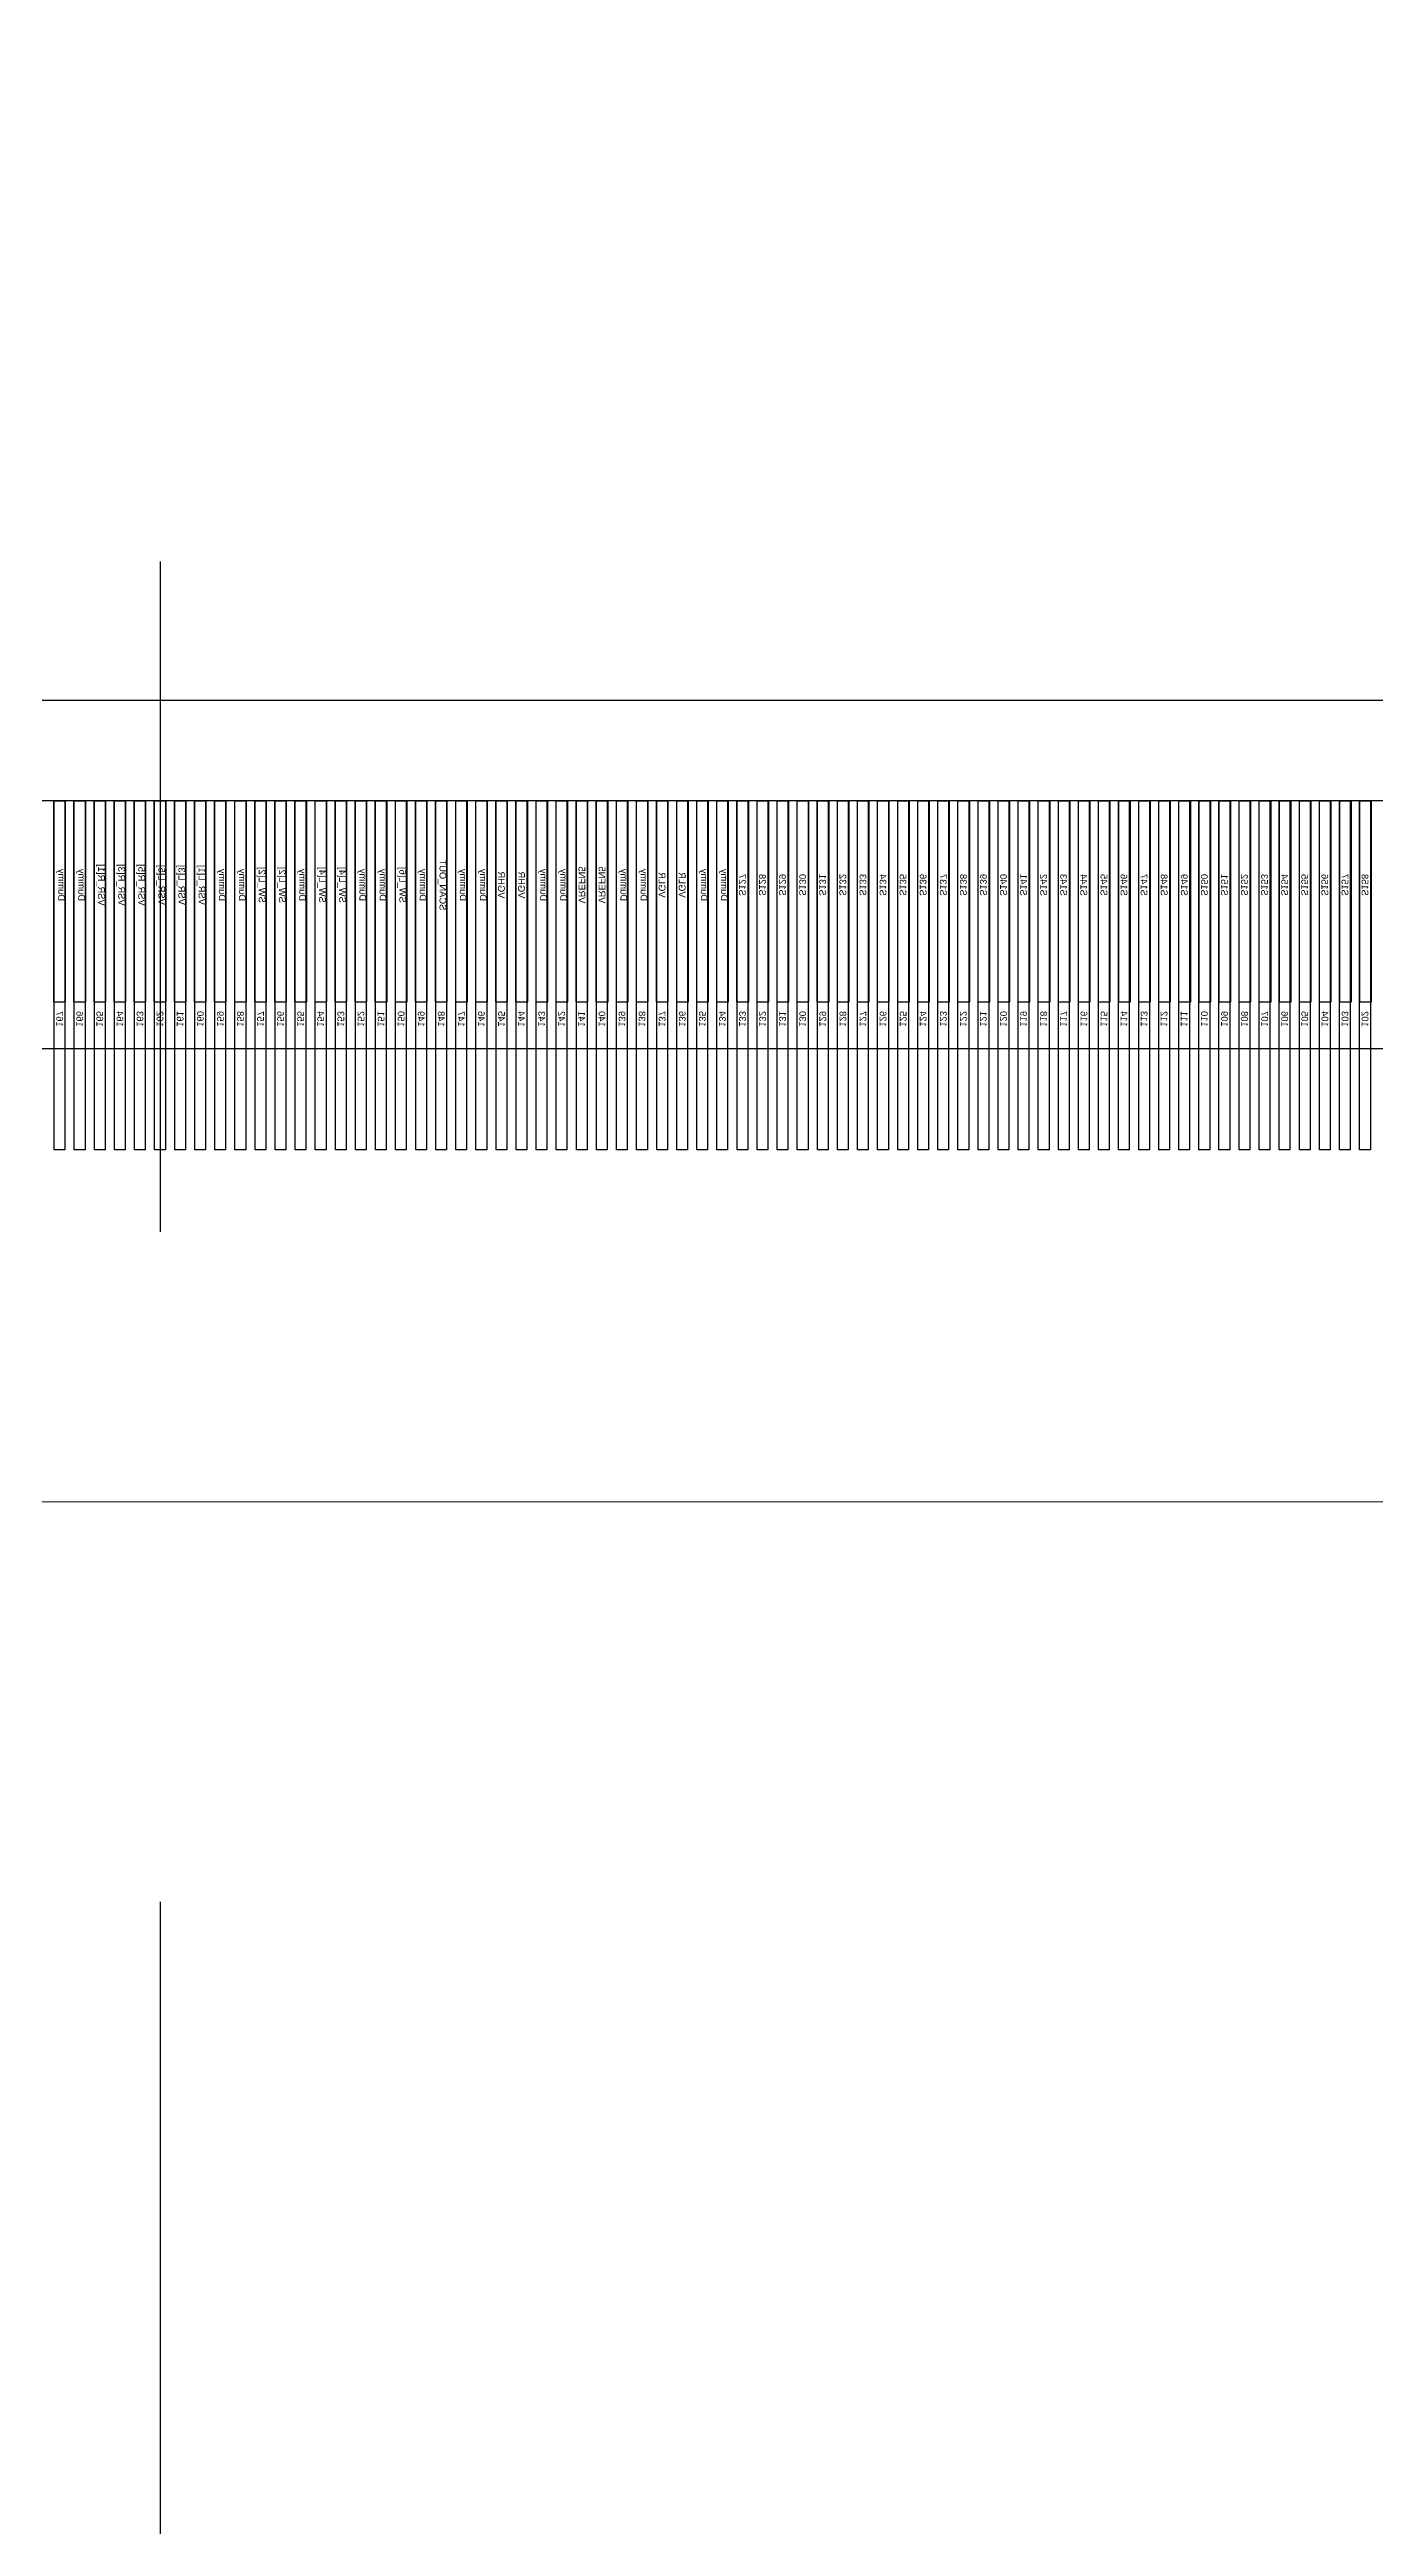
# Model space of a CAD drawing. Header units: inches. Extents: x 1765 to 5217, y -1519 to 441.
# Drawn here: x 4809.801 to 4811.781, y -1300.364 to -1296.668 of the extents above; entities that cross this region are included whole.
import ezdxf
from ezdxf.enums import TextEntityAlignment as Align

# ---------------------------------------------------------------- set-up
doc = ezdxf.new("R2010")
doc.units = ezdxf.units.IN
doc.header["$MEASUREMENT"] = 0
doc.linetypes.add('ACISOTGB', pattern=[9, 4, -1, 1, -1, 1, -1])
doc.layers.add('DIM', color=3, linetype='Continuous', lineweight=15)
doc.layers.add('LENS', color=6, linetype='Continuous')
doc.styles.add('MBC_Arial_Font', font='arial.ttf', dxfattribs={"width": 0.8})

# ---------------------------------------------------------------- blocks, each defined once
blk = doc.blocks.new('FSDDDDD')
at = {"layer": 'LENS', "color": 5, "lineweight": 0}
blk.add_lwpolyline([(3465.1852, -1743.3038, -0.414214), (3453.6852, -1754.8038), (3438.5952, -1754.8038, -0.414214), (3427.0952, -1743.3038), (3427.0952, -1720.7938, -0.414214), (3438.5952, -1709.2938), (3453.6852, -1709.2938, -0.414214), (3465.1852, -1720.7938)], format="xyb", close=True, dxfattribs=at)

msp = doc.modelspace()

# ---------------------------------------------------------------- hatches: boundary and pattern name
at = {"layer": 'DIM'}
h = msp.add_hatch(dxfattribs=at)
h.set_pattern_fill('HONEY', color=256, style=0)
h.set_pattern_definition([(0, (6913.9786, -2365.6452), (4.7625, 2.74963), [3.175, -6.35]), (120, (6913.9786, -2365.6452), (-4.7624994, 2.749631), [3.175, -6.35]), (60, (6913.9786, -2365.6452), (6e-07, 5.499261), [-6.35, 3.175])])
edge = h.paths.add_edge_path()
edge.add_line((4827.36, -1263.4445), (4827.36, -1289.1595))
edge.add_arc((4818.36, -1289.1595), 9, -90, 0, ccw=False)
edge.add_line((4818.36, -1298.1595), (4801.573, -1298.1595))
edge.add_arc((4801.573, -1289.1595), 9, 180, 270, ccw=False)
edge.add_line((4792.573, -1289.1595), (4792.573, -1263.4445))
edge.add_arc((4800.993, -1263.4445), 8.42, 90, 180, ccw=False)
edge.add_line((4800.993, -1255.0245), (4818.94, -1255.0245))
edge.add_arc((4818.94, -1263.4445), 8.42, 0, 90, ccw=False)

# ---------------------------------------------------------------- linework, layer by layer
at = {"color": 1, "linetype": 'ACISOTGB'}
msp.add_line((4809.9665, -1247.4324), (4809.9665, -1306.7349), dxfattribs=at)
msp.add_line((4809.9665, -1247.4324), (4809.9665, -1306.7349), dxfattribs=at)
msp.add_line((4821.3749, -1297.6395), (4798.5581, -1297.6395))
msp.add_line((4821.3749, -1297.6395), (4798.5581, -1297.6395))
msp.add_lwpolyline([(4827.36, -1263.4445), (4827.36, -1289.1595, -0.414214), (4818.36, -1298.1595), (4801.573, -1298.1595, -0.414214), (4792.573, -1289.1595), (4792.573, -1263.4445, -0.414214), (4800.993, -1255.0245), (4818.94, -1255.0245, -0.414214)], format="xyb", close=True)
msp.add_lwpolyline([(4827.36, -1263.4445), (4827.36, -1289.1595, -0.414214), (4818.36, -1298.1595), (4801.573, -1298.1595, -0.414214), (4792.573, -1289.1595), (4792.573, -1263.4445, -0.414214), (4800.993, -1255.0245), (4818.94, -1255.0245, -0.414214)], format="xyb", close=True)
msp.add_lwpolyline([(4802.9215, -1307.8669), (4817.0115, -1307.8669, 0.414214), (4817.2115, -1307.6669), (4817.2115, -1305.5729, 0.263643), (4817.1143, -1305.4013), (4815.7223, -1304.5675, -0.263643), (4815.5765, -1304.3102), (4815.5765, -1300.9028, 0.315299), (4815.3791, -1300.6209), (4814.966, -1300.4706, -0.315299), (4814.7686, -1300.1887), (4814.7686, -1298.7592, -0.254671), (4814.9059, -1298.5072), (4815.214, -1298.3083, 0.254671), (4815.3055, -1298.1403), (4815.3055, -1297.9895, 0.414214), (4815.1055, -1297.7895), (4804.8275, -1297.7895, 0.414214)], format="xyb")
at = {"color": 2}
for points in [[(4809.8255, -1297.7895), (4809.8075, -1297.7895), (4809.8075, -1298.0895), (4809.8255, -1298.0895)], [(4809.8255, -1297.7895), (4809.8075, -1297.7895), (4809.8075, -1298.0895), (4809.8255, -1298.0895)], [(4809.8555, -1297.7895), (4809.8375, -1297.7895), (4809.8375, -1298.0895), (4809.8555, -1298.0895)], [(4809.8555, -1297.7895), (4809.8375, -1297.7895), (4809.8375, -1298.0895), (4809.8555, -1298.0895)], [(4809.8855, -1297.7895), (4809.8675, -1297.7895), (4809.8675, -1298.0895), (4809.8855, -1298.0895)], [(4809.8855, -1297.7895), (4809.8675, -1297.7895), (4809.8675, -1298.0895), (4809.8855, -1298.0895)], [(4809.9155, -1297.7895), (4809.8975, -1297.7895), (4809.8975, -1298.0895), (4809.9155, -1298.0895)], [(4809.9155, -1297.7895), (4809.8975, -1297.7895), (4809.8975, -1298.0895), (4809.9155, -1298.0895)], [(4809.9455, -1297.7895), (4809.9275, -1297.7895), (4809.9275, -1298.0895), (4809.9455, -1298.0895)], [(4809.9455, -1297.7895), (4809.9275, -1297.7895), (4809.9275, -1298.0895), (4809.9455, -1298.0895)], [(4809.9755, -1297.7895), (4809.9575, -1297.7895), (4809.9575, -1298.0895), (4809.9755, -1298.0895)], [(4809.9755, -1297.7895), (4809.9575, -1297.7895), (4809.9575, -1298.0895), (4809.9755, -1298.0895)], [(4810.0055, -1297.7895), (4809.9875, -1297.7895), (4809.9875, -1298.0895), (4810.0055, -1298.0895)], [(4810.0055, -1297.7895), (4809.9875, -1297.7895), (4809.9875, -1298.0895), (4810.0055, -1298.0895)], [(4810.0355, -1297.7895), (4810.0175, -1297.7895), (4810.0175, -1298.0895), (4810.0355, -1298.0895)], [(4810.0355, -1297.7895), (4810.0175, -1297.7895), (4810.0175, -1298.0895), (4810.0355, -1298.0895)], [(4810.0655, -1297.7895), (4810.0475, -1297.7895), (4810.0475, -1298.0895), (4810.0655, -1298.0895)], [(4810.0655, -1297.7895), (4810.0475, -1297.7895), (4810.0475, -1298.0895), (4810.0655, -1298.0895)], [(4810.0955, -1297.7895), (4810.0775, -1297.7895), (4810.0775, -1298.0895), (4810.0955, -1298.0895)], [(4810.0955, -1297.7895), (4810.0775, -1297.7895), (4810.0775, -1298.0895), (4810.0955, -1298.0895)], [(4810.1255, -1297.7895), (4810.1075, -1297.7895), (4810.1075, -1298.0895), (4810.1255, -1298.0895)], [(4810.1255, -1297.7895), (4810.1075, -1297.7895), (4810.1075, -1298.0895), (4810.1255, -1298.0895)], [(4810.1555, -1297.7895), (4810.1375, -1297.7895), (4810.1375, -1298.0895), (4810.1555, -1298.0895)], [(4810.1555, -1297.7895), (4810.1375, -1297.7895), (4810.1375, -1298.0895), (4810.1555, -1298.0895)], [(4810.1855, -1297.7895), (4810.1675, -1297.7895), (4810.1675, -1298.0895), (4810.1855, -1298.0895)], [(4810.1855, -1297.7895), (4810.1675, -1297.7895), (4810.1675, -1298.0895), (4810.1855, -1298.0895)], [(4810.2155, -1297.7895), (4810.1975, -1297.7895), (4810.1975, -1298.0895), (4810.2155, -1298.0895)], [(4810.2155, -1297.7895), (4810.1975, -1297.7895), (4810.1975, -1298.0895), (4810.2155, -1298.0895)], [(4810.2455, -1297.7895), (4810.2275, -1297.7895), (4810.2275, -1298.0895), (4810.2455, -1298.0895)], [(4810.2455, -1297.7895), (4810.2275, -1297.7895), (4810.2275, -1298.0895), (4810.2455, -1298.0895)], [(4810.2755, -1297.7895), (4810.2575, -1297.7895), (4810.2575, -1298.0895), (4810.2755, -1298.0895)], [(4810.2755, -1297.7895), (4810.2575, -1297.7895), (4810.2575, -1298.0895), (4810.2755, -1298.0895)], [(4810.3055, -1297.7895), (4810.2875, -1297.7895), (4810.2875, -1298.0895), (4810.3055, -1298.0895)], [(4810.3055, -1297.7895), (4810.2875, -1297.7895), (4810.2875, -1298.0895), (4810.3055, -1298.0895)], [(4810.3355, -1297.7895), (4810.3175, -1297.7895), (4810.3175, -1298.0895), (4810.3355, -1298.0895)], [(4810.3355, -1297.7895), (4810.3175, -1297.7895), (4810.3175, -1298.0895), (4810.3355, -1298.0895)], [(4810.3655, -1297.7895), (4810.3475, -1297.7895), (4810.3475, -1298.0895), (4810.3655, -1298.0895)], [(4810.3655, -1297.7895), (4810.3475, -1297.7895), (4810.3475, -1298.0895), (4810.3655, -1298.0895)], [(4810.3955, -1297.7895), (4810.3775, -1297.7895), (4810.3775, -1298.0895), (4810.3955, -1298.0895)], [(4810.3955, -1297.7895), (4810.3775, -1297.7895), (4810.3775, -1298.0895), (4810.3955, -1298.0895)], [(4810.4255, -1297.7895), (4810.4075, -1297.7895), (4810.4075, -1298.0895), (4810.4255, -1298.0895)], [(4810.4255, -1297.7895), (4810.4075, -1297.7895), (4810.4075, -1298.0895), (4810.4255, -1298.0895)], [(4810.4555, -1297.7895), (4810.4375, -1297.7895), (4810.4375, -1298.0895), (4810.4555, -1298.0895)], [(4810.4555, -1297.7895), (4810.4375, -1297.7895), (4810.4375, -1298.0895), (4810.4555, -1298.0895)], [(4810.4855, -1297.7895), (4810.4675, -1297.7895), (4810.4675, -1298.0895), (4810.4855, -1298.0895)], [(4810.4855, -1297.7895), (4810.4675, -1297.7895), (4810.4675, -1298.0895), (4810.4855, -1298.0895)], [(4810.5155, -1297.7895), (4810.4975, -1297.7895), (4810.4975, -1298.0895), (4810.5155, -1298.0895)], [(4810.5155, -1297.7895), (4810.4975, -1297.7895), (4810.4975, -1298.0895), (4810.5155, -1298.0895)], [(4810.5455, -1297.7895), (4810.5275, -1297.7895), (4810.5275, -1298.0895), (4810.5455, -1298.0895)], [(4810.5455, -1297.7895), (4810.5275, -1297.7895), (4810.5275, -1298.0895), (4810.5455, -1298.0895)], [(4810.5755, -1297.7895), (4810.5575, -1297.7895), (4810.5575, -1298.0895), (4810.5755, -1298.0895)], [(4810.5755, -1297.7895), (4810.5575, -1297.7895), (4810.5575, -1298.0895), (4810.5755, -1298.0895)], [(4810.6055, -1297.7895), (4810.5875, -1297.7895), (4810.5875, -1298.0895), (4810.6055, -1298.0895)], [(4810.6055, -1297.7895), (4810.5875, -1297.7895), (4810.5875, -1298.0895), (4810.6055, -1298.0895)], [(4810.6355, -1297.7895), (4810.6175, -1297.7895), (4810.6175, -1298.0895), (4810.6355, -1298.0895)], [(4810.6355, -1297.7895), (4810.6175, -1297.7895), (4810.6175, -1298.0895), (4810.6355, -1298.0895)], [(4810.6655, -1297.7895), (4810.6475, -1297.7895), (4810.6475, -1298.0895), (4810.6655, -1298.0895)], [(4810.6655, -1297.7895), (4810.6475, -1297.7895), (4810.6475, -1298.0895), (4810.6655, -1298.0895)], [(4810.6955, -1297.7895), (4810.6775, -1297.7895), (4810.6775, -1298.0895), (4810.6955, -1298.0895)], [(4810.6955, -1297.7895), (4810.6775, -1297.7895), (4810.6775, -1298.0895), (4810.6955, -1298.0895)], [(4810.7255, -1297.7895), (4810.7075, -1297.7895), (4810.7075, -1298.0895), (4810.7255, -1298.0895)], [(4810.7255, -1297.7895), (4810.7075, -1297.7895), (4810.7075, -1298.0895), (4810.7255, -1298.0895)], [(4810.7555, -1297.7895), (4810.7375, -1297.7895), (4810.7375, -1298.0895), (4810.7555, -1298.0895)], [(4810.7555, -1297.7895), (4810.7375, -1297.7895), (4810.7375, -1298.0895), (4810.7555, -1298.0895)], [(4810.7855, -1297.7895), (4810.7675, -1297.7895), (4810.7675, -1298.0895), (4810.7855, -1298.0895)], [(4810.7855, -1297.7895), (4810.7675, -1297.7895), (4810.7675, -1298.0895), (4810.7855, -1298.0895)], [(4810.8155, -1297.7895), (4810.7975, -1297.7895), (4810.7975, -1298.0895), (4810.8155, -1298.0895)], [(4810.8155, -1297.7895), (4810.7975, -1297.7895), (4810.7975, -1298.0895), (4810.8155, -1298.0895)], [(4810.8455, -1297.7895), (4810.8275, -1297.7895), (4810.8275, -1298.0895), (4810.8455, -1298.0895)], [(4810.8455, -1297.7895), (4810.8275, -1297.7895), (4810.8275, -1298.0895), (4810.8455, -1298.0895)], [(4810.8755, -1297.7895), (4810.8575, -1297.7895), (4810.8575, -1298.0895), (4810.8755, -1298.0895)], [(4810.8755, -1297.7895), (4810.8575, -1297.7895), (4810.8575, -1298.0895), (4810.8755, -1298.0895)], [(4810.9055, -1297.7895), (4810.8875, -1297.7895), (4810.8875, -1298.0895), (4810.9055, -1298.0895)], [(4810.9055, -1297.7895), (4810.8875, -1297.7895), (4810.8875, -1298.0895), (4810.9055, -1298.0895)], [(4810.9355, -1297.7895), (4810.9175, -1297.7895), (4810.9175, -1298.0895), (4810.9355, -1298.0895)], [(4810.9355, -1297.7895), (4810.9175, -1297.7895), (4810.9175, -1298.0895), (4810.9355, -1298.0895)], [(4810.9655, -1297.7895), (4810.9475, -1297.7895), (4810.9475, -1298.0895), (4810.9655, -1298.0895)], [(4810.9655, -1297.7895), (4810.9475, -1297.7895), (4810.9475, -1298.0895), (4810.9655, -1298.0895)], [(4810.9955, -1297.7895), (4810.9775, -1297.7895), (4810.9775, -1298.0895), (4810.9955, -1298.0895)], [(4810.9955, -1297.7895), (4810.9775, -1297.7895), (4810.9775, -1298.0895), (4810.9955, -1298.0895)], [(4811.0255, -1297.7895), (4811.0075, -1297.7895), (4811.0075, -1298.0895), (4811.0255, -1298.0895)], [(4811.0255, -1297.7895), (4811.0075, -1297.7895), (4811.0075, -1298.0895), (4811.0255, -1298.0895)], [(4811.0555, -1297.7895), (4811.0375, -1297.7895), (4811.0375, -1298.0895), (4811.0555, -1298.0895)], [(4811.0555, -1297.7895), (4811.0375, -1297.7895), (4811.0375, -1298.0895), (4811.0555, -1298.0895)], [(4811.0855, -1297.7895), (4811.0675, -1297.7895), (4811.0675, -1298.0895), (4811.0855, -1298.0895)], [(4811.0855, -1297.7895), (4811.0675, -1297.7895), (4811.0675, -1298.0895), (4811.0855, -1298.0895)], [(4811.1155, -1297.7895), (4811.0975, -1297.7895), (4811.0975, -1298.0895), (4811.1155, -1298.0895)], [(4811.1155, -1297.7895), (4811.0975, -1297.7895), (4811.0975, -1298.0895), (4811.1155, -1298.0895)], [(4811.1455, -1297.7895), (4811.1275, -1297.7895), (4811.1275, -1298.0895), (4811.1455, -1298.0895)], [(4811.1455, -1297.7895), (4811.1275, -1297.7895), (4811.1275, -1298.0895), (4811.1455, -1298.0895)], [(4811.1755, -1297.7895), (4811.1575, -1297.7895), (4811.1575, -1298.0895), (4811.1755, -1298.0895)], [(4811.1755, -1297.7895), (4811.1575, -1297.7895), (4811.1575, -1298.0895), (4811.1755, -1298.0895)], [(4811.2055, -1297.7895), (4811.1875, -1297.7895), (4811.1875, -1298.0895), (4811.2055, -1298.0895)], [(4811.2055, -1297.7895), (4811.1875, -1297.7895), (4811.1875, -1298.0895), (4811.2055, -1298.0895)], [(4811.2355, -1297.7895), (4811.2175, -1297.7895), (4811.2175, -1298.0895), (4811.2355, -1298.0895)], [(4811.2355, -1297.7895), (4811.2175, -1297.7895), (4811.2175, -1298.0895), (4811.2355, -1298.0895)], [(4811.2655, -1297.7895), (4811.2475, -1297.7895), (4811.2475, -1298.0895), (4811.2655, -1298.0895)], [(4811.2655, -1297.7895), (4811.2475, -1297.7895), (4811.2475, -1298.0895), (4811.2655, -1298.0895)], [(4811.2955, -1297.7895), (4811.2775, -1297.7895), (4811.2775, -1298.0895), (4811.2955, -1298.0895)], [(4811.2955, -1297.7895), (4811.2775, -1297.7895), (4811.2775, -1298.0895), (4811.2955, -1298.0895)], [(4811.3255, -1297.7895), (4811.3075, -1297.7895), (4811.3075, -1298.0895), (4811.3255, -1298.0895)], [(4811.3255, -1297.7895), (4811.3075, -1297.7895), (4811.3075, -1298.0895), (4811.3255, -1298.0895)], [(4811.3555, -1297.7895), (4811.3375, -1297.7895), (4811.3375, -1298.0895), (4811.3555, -1298.0895)], [(4811.3555, -1297.7895), (4811.3375, -1297.7895), (4811.3375, -1298.0895), (4811.3555, -1298.0895)], [(4811.3855, -1297.7895), (4811.3675, -1297.7895), (4811.3675, -1298.0895), (4811.3855, -1298.0895)], [(4811.3855, -1297.7895), (4811.3675, -1297.7895), (4811.3675, -1298.0895), (4811.3855, -1298.0895)], [(4811.4155, -1297.7895), (4811.3975, -1297.7895), (4811.3975, -1298.0895), (4811.4155, -1298.0895)], [(4811.4155, -1297.7895), (4811.3975, -1297.7895), (4811.3975, -1298.0895), (4811.4155, -1298.0895)], [(4811.4455, -1297.7895), (4811.4275, -1297.7895), (4811.4275, -1298.0895), (4811.4455, -1298.0895)], [(4811.4455, -1297.7895), (4811.4275, -1297.7895), (4811.4275, -1298.0895), (4811.4455, -1298.0895)], [(4811.4755, -1297.7895), (4811.4575, -1297.7895), (4811.4575, -1298.0895), (4811.4755, -1298.0895)], [(4811.4755, -1297.7895), (4811.4575, -1297.7895), (4811.4575, -1298.0895), (4811.4755, -1298.0895)], [(4811.5055, -1297.7895), (4811.4875, -1297.7895), (4811.4875, -1298.0895), (4811.5055, -1298.0895)], [(4811.5055, -1297.7895), (4811.4875, -1297.7895), (4811.4875, -1298.0895), (4811.5055, -1298.0895)], [(4811.5355, -1297.7895), (4811.5175, -1297.7895), (4811.5175, -1298.0895), (4811.5355, -1298.0895)], [(4811.5355, -1297.7895), (4811.5175, -1297.7895), (4811.5175, -1298.0895), (4811.5355, -1298.0895)], [(4811.5655, -1297.7895), (4811.5475, -1297.7895), (4811.5475, -1298.0895), (4811.5655, -1298.0895)], [(4811.5655, -1297.7895), (4811.5475, -1297.7895), (4811.5475, -1298.0895), (4811.5655, -1298.0895)], [(4811.5955, -1297.7895), (4811.5775, -1297.7895), (4811.5775, -1298.0895), (4811.5955, -1298.0895)], [(4811.5955, -1297.7895), (4811.5775, -1297.7895), (4811.5775, -1298.0895), (4811.5955, -1298.0895)], [(4811.6255, -1297.7895), (4811.6075, -1297.7895), (4811.6075, -1298.0895), (4811.6255, -1298.0895)], [(4811.6255, -1297.7895), (4811.6075, -1297.7895), (4811.6075, -1298.0895), (4811.6255, -1298.0895)], [(4811.6555, -1297.7895), (4811.6375, -1297.7895), (4811.6375, -1298.0895), (4811.6555, -1298.0895)], [(4811.6555, -1297.7895), (4811.6375, -1297.7895), (4811.6375, -1298.0895), (4811.6555, -1298.0895)], [(4811.6855, -1297.7895), (4811.6675, -1297.7895), (4811.6675, -1298.0895), (4811.6855, -1298.0895)], [(4811.6855, -1297.7895), (4811.6675, -1297.7895), (4811.6675, -1298.0895), (4811.6855, -1298.0895)], [(4811.7155, -1297.7895), (4811.6975, -1297.7895), (4811.6975, -1298.0895), (4811.7155, -1298.0895)], [(4811.7155, -1297.7895), (4811.6975, -1297.7895), (4811.6975, -1298.0895), (4811.7155, -1298.0895)], [(4811.7455, -1297.7895), (4811.7275, -1297.7895), (4811.7275, -1298.0895), (4811.7455, -1298.0895)], [(4811.7455, -1297.7895), (4811.7275, -1297.7895), (4811.7275, -1298.0895), (4811.7455, -1298.0895)], [(4811.7755, -1297.7895), (4811.7575, -1297.7895), (4811.7575, -1298.0895), (4811.7755, -1298.0895)], [(4811.7755, -1297.7895), (4811.7575, -1297.7895), (4811.7575, -1298.0895), (4811.7755, -1298.0895)]]:
    msp.add_lwpolyline(points, close=True, dxfattribs=at)
at = {"color": 0}
for points in [[(4809.8085, -1297.7895), (4809.8245, -1297.7895), (4809.8245, -1298.31), (4809.8085, -1298.31)], [(4809.8385, -1297.7895), (4809.8545, -1297.7895), (4809.8545, -1298.31), (4809.8385, -1298.31)], [(4809.8685, -1297.7895), (4809.8845, -1297.7895), (4809.8845, -1298.31), (4809.8685, -1298.31)], [(4809.8985, -1297.7895), (4809.9145, -1297.7895), (4809.9145, -1298.31), (4809.8985, -1298.31)], [(4809.9285, -1297.7895), (4809.9445, -1297.7895), (4809.9445, -1298.31), (4809.9285, -1298.31)], [(4809.9585, -1297.7895), (4809.9745, -1297.7895), (4809.9745, -1298.31), (4809.9585, -1298.31)], [(4809.9885, -1297.7895), (4810.0045, -1297.7895), (4810.0045, -1298.31), (4809.9885, -1298.31)], [(4810.0185, -1297.7895), (4810.0345, -1297.7895), (4810.0345, -1298.31), (4810.0185, -1298.31)], [(4810.0484, -1297.7895), (4810.0644, -1297.7895), (4810.0644, -1298.31), (4810.0484, -1298.31)], [(4810.0784, -1297.7895), (4810.0944, -1297.7895), (4810.0944, -1298.31), (4810.0784, -1298.31)], [(4810.1084, -1297.7895), (4810.1244, -1297.7895), (4810.1244, -1298.31), (4810.1084, -1298.31)], [(4810.1384, -1297.7895), (4810.1544, -1297.7895), (4810.1544, -1298.31), (4810.1384, -1298.31)], [(4810.1684, -1297.7895), (4810.1844, -1297.7895), (4810.1844, -1298.31), (4810.1684, -1298.31)], [(4810.1984, -1297.7895), (4810.2144, -1297.7895), (4810.2144, -1298.31), (4810.1984, -1298.31)], [(4810.2284, -1297.7895), (4810.2444, -1297.7895), (4810.2444, -1298.31), (4810.2284, -1298.31)], [(4810.2584, -1297.7895), (4810.2744, -1297.7895), (4810.2744, -1298.31), (4810.2584, -1298.31)], [(4810.2884, -1297.7895), (4810.3044, -1297.7895), (4810.3044, -1298.31), (4810.2884, -1298.31)], [(4810.3183, -1297.7895), (4810.3343, -1297.7895), (4810.3343, -1298.31), (4810.3183, -1298.31)], [(4810.3483, -1297.7895), (4810.3643, -1297.7895), (4810.3643, -1298.31), (4810.3483, -1298.31)], [(4810.3783, -1297.7895), (4810.3943, -1297.7895), (4810.3943, -1298.31), (4810.3783, -1298.31)], [(4810.4083, -1297.7895), (4810.4243, -1297.7895), (4810.4243, -1298.31), (4810.4083, -1298.31)], [(4810.4383, -1297.7895), (4810.4543, -1297.7895), (4810.4543, -1298.31), (4810.4383, -1298.31)], [(4810.4683, -1297.7895), (4810.4843, -1297.7895), (4810.4843, -1298.31), (4810.4683, -1298.31)], [(4810.4983, -1297.7895), (4810.5143, -1297.7895), (4810.5143, -1298.31), (4810.4983, -1298.31)], [(4810.5283, -1297.7895), (4810.5443, -1297.7895), (4810.5443, -1298.31), (4810.5283, -1298.31)], [(4810.5582, -1297.7895), (4810.5742, -1297.7895), (4810.5742, -1298.31), (4810.5582, -1298.31)], [(4810.5882, -1297.7895), (4810.6042, -1297.7895), (4810.6042, -1298.31), (4810.5882, -1298.31)], [(4810.6182, -1297.7895), (4810.6342, -1297.7895), (4810.6342, -1298.31), (4810.6182, -1298.31)], [(4810.6482, -1297.7895), (4810.6642, -1297.7895), (4810.6642, -1298.31), (4810.6482, -1298.31)], [(4810.6782, -1297.7895), (4810.6942, -1297.7895), (4810.6942, -1298.31), (4810.6782, -1298.31)], [(4810.7082, -1297.7895), (4810.7242, -1297.7895), (4810.7242, -1298.31), (4810.7082, -1298.31)], [(4810.7382, -1297.7895), (4810.7542, -1297.7895), (4810.7542, -1298.31), (4810.7382, -1298.31)], [(4810.7682, -1297.7895), (4810.7842, -1297.7895), (4810.7842, -1298.31), (4810.7682, -1298.31)], [(4810.7981, -1297.7895), (4810.8141, -1297.7895), (4810.8141, -1298.31), (4810.7981, -1298.31)], [(4810.8281, -1297.7895), (4810.8441, -1297.7895), (4810.8441, -1298.31), (4810.8281, -1298.31)], [(4810.8581, -1297.7895), (4810.8741, -1297.7895), (4810.8741, -1298.31), (4810.8581, -1298.31)], [(4810.8881, -1297.7895), (4810.9041, -1297.7895), (4810.9041, -1298.31), (4810.8881, -1298.31)], [(4810.9181, -1297.7895), (4810.9341, -1297.7895), (4810.9341, -1298.31), (4810.9181, -1298.31)], [(4810.9481, -1297.7895), (4810.9641, -1297.7895), (4810.9641, -1298.31), (4810.9481, -1298.31)], [(4810.9781, -1297.7895), (4810.9941, -1297.7895), (4810.9941, -1298.31), (4810.9781, -1298.31)], [(4811.0081, -1297.7895), (4811.0241, -1297.7895), (4811.0241, -1298.31), (4811.0081, -1298.31)], [(4811.0381, -1297.7895), (4811.0541, -1297.7895), (4811.0541, -1298.31), (4811.0381, -1298.31)], [(4811.068, -1297.7895), (4811.084, -1297.7895), (4811.084, -1298.31), (4811.068, -1298.31)], [(4811.098, -1297.7895), (4811.114, -1297.7895), (4811.114, -1298.31), (4811.098, -1298.31)], [(4811.128, -1297.7895), (4811.144, -1297.7895), (4811.144, -1298.31), (4811.128, -1298.31)], [(4811.158, -1297.7895), (4811.174, -1297.7895), (4811.174, -1298.31), (4811.158, -1298.31)], [(4811.188, -1297.7895), (4811.204, -1297.7895), (4811.204, -1298.31), (4811.188, -1298.31)], [(4811.218, -1297.7895), (4811.234, -1297.7895), (4811.234, -1298.31), (4811.218, -1298.31)], [(4811.248, -1297.7895), (4811.264, -1297.7895), (4811.264, -1298.31), (4811.248, -1298.31)], [(4811.278, -1297.7895), (4811.294, -1297.7895), (4811.294, -1298.31), (4811.278, -1298.31)], [(4811.3079, -1297.7895), (4811.3239, -1297.7895), (4811.3239, -1298.31), (4811.3079, -1298.31)], [(4811.3379, -1297.7895), (4811.3539, -1297.7895), (4811.3539, -1298.31), (4811.3379, -1298.31)], [(4811.3679, -1297.7895), (4811.3839, -1297.7895), (4811.3839, -1298.31), (4811.3679, -1298.31)], [(4811.3979, -1297.7895), (4811.4139, -1297.7895), (4811.4139, -1298.31), (4811.3979, -1298.31)], [(4811.4279, -1297.7895), (4811.4439, -1297.7895), (4811.4439, -1298.31), (4811.4279, -1298.31)], [(4811.4579, -1297.7895), (4811.4739, -1297.7895), (4811.4739, -1298.31), (4811.4579, -1298.31)], [(4811.4879, -1297.7895), (4811.5039, -1297.7895), (4811.5039, -1298.31), (4811.4879, -1298.31)], [(4811.5179, -1297.7895), (4811.5339, -1297.7895), (4811.5339, -1298.31), (4811.5179, -1298.31)], [(4811.5478, -1297.7895), (4811.5638, -1297.7895), (4811.5638, -1298.31), (4811.5478, -1298.31)], [(4811.5778, -1297.7895), (4811.5938, -1297.7895), (4811.5938, -1298.31), (4811.5778, -1298.31)], [(4811.6078, -1297.7895), (4811.6238, -1297.7895), (4811.6238, -1298.31), (4811.6078, -1298.31)], [(4811.6378, -1297.7895), (4811.6538, -1297.7895), (4811.6538, -1298.31), (4811.6378, -1298.31)], [(4811.6678, -1297.7895), (4811.6838, -1297.7895), (4811.6838, -1298.31), (4811.6678, -1298.31)], [(4811.6978, -1297.7895), (4811.7138, -1297.7895), (4811.7138, -1298.31), (4811.6978, -1298.31)], [(4811.7278, -1297.7895), (4811.7438, -1297.7895), (4811.7438, -1298.31), (4811.7278, -1298.31)], [(4811.7578, -1297.7895), (4811.7738, -1297.7895), (4811.7738, -1298.31), (4811.7578, -1298.31)]]:
    msp.add_lwpolyline(points, close=True, dxfattribs=at)

# ---------------------------------------------------------------- block references
at = {"layer": 'DIM'}
msp.add_blockref('FSDDDDD', (1363.8263, 455.9686), dxfattribs=at)

# ---------------------------------------------------------------- texts
at = {"color": 3, "style": 'MBC_Arial_Font', "text_generation_flag": 4}
for s, p in [('Dummy', (4809.8195, -1297.9148)), ('Dummy', (4809.8495, -1297.9148)), ('VSR_R[1]', (4809.8791, -1297.9148)), ('VSR_R[3]', (4809.9091, -1297.9148)), ('VSR_R[5]', (4809.9391, -1297.9148)), ('VSR_L[5]', (4809.9691, -1297.9148)), ('VSR_L[3]', (4809.9991, -1297.9148)), ('VSR_L[1]', (4810.0291, -1297.9148)), ('Dummy', (4810.0594, -1297.9148)), ('Dummy', (4810.0894, -1297.9148)), ('SW_L[2]', (4810.119, -1297.9148)), ('SW_L[2]', (4810.149, -1297.9148)), ('Dummy', (4810.1793, -1297.9148)), ('SW_L[4]', (4810.209, -1297.9148)), ('SW_L[4]', (4810.239, -1297.9148)), ('Dummy', (4810.2693, -1297.9148)), ('Dummy', (4810.2993, -1297.9148)), ('SW_L[6]', (4810.3289, -1297.9148)), ('Dummy', (4810.3593, -1297.9148)), ('SCAN_OUT', (4810.3889, -1297.9148)), ('Dummy', (4810.4192, -1297.9148)), ('Dummy', (4810.4492, -1297.9148)), ('Dummy', (4810.5392, -1297.9148)), ('Dummy', (4810.5692, -1297.9148)), ('VREFN5', (4810.5964, -1297.9148)), ('VREFN5', (4810.6264, -1297.9148)), ('Dummy', (4810.6591, -1297.9148)), ('Dummy', (4810.6891, -1297.9148)), ('Dummy', (4810.7791, -1297.9148)), ('Dummy', (4810.8091, -1297.9148)), ('VGHR', (4810.4763, -1297.9148)), ('VGHR', (4810.5063, -1297.9148)), ('VGLR', (4810.7162, -1297.9148)), ('VGLR', (4810.7462, -1297.9148)), ('S127', (4810.8361, -1297.9148)), ('S128', (4810.8661, -1297.9148)), ('S129', (4810.8961, -1297.9148)), ('S130', (4810.9261, -1297.9148)), ('S131', (4810.9561, -1297.9148)), ('S132', (4810.9861, -1297.9148)), ('S133', (4811.0161, -1297.9148)), ('S134', (4811.0461, -1297.9148)), ('S135', (4811.076, -1297.9148)), ('S136', (4811.106, -1297.9148)), ('S137', (4811.136, -1297.9148)), ('S138', (4811.166, -1297.9148)), ('S139', (4811.196, -1297.9148)), ('S140', (4811.226, -1297.9148)), ('S141', (4811.256, -1297.9148)), ('S142', (4811.286, -1297.9148)), ('S143', (4811.3159, -1297.9148)), ('S144', (4811.3459, -1297.9148)), ('S145', (4811.3759, -1297.9148)), ('S146', (4811.4059, -1297.9148)), ('S147', (4811.4359, -1297.9148)), ('S148', (4811.4659, -1297.9148)), ('S149', (4811.4959, -1297.9148)), ('S150', (4811.5259, -1297.9148)), ('S151', (4811.5558, -1297.9148)), ('S152', (4811.5858, -1297.9148)), ('S153', (4811.6158, -1297.9148)), ('S154', (4811.6458, -1297.9148)), ('S155', (4811.6758, -1297.9148)), ('S156', (4811.7058, -1297.9148)), ('S157', (4811.7358, -1297.9148)), ('S158', (4811.7658, -1297.9148)), ('167', (4809.8167, -1298.1147)), ('166', (4809.8467, -1298.1147)), ('165', (4809.8766, -1298.1147)), ('164', (4809.9066, -1298.1147)), ('163', (4809.9366, -1298.1147)), ('162', (4809.9666, -1298.1147)), ('161', (4809.9966, -1298.1147)), ('160', (4810.0266, -1298.1147)), ('159', (4810.0566, -1298.1147)), ('158', (4810.0866, -1298.1147)), ('157', (4810.1166, -1298.1147)), ('156', (4810.1465, -1298.1147)), ('155', (4810.1765, -1298.1147)), ('154', (4810.2065, -1298.1147)), ('153', (4810.2365, -1298.1147)), ('152', (4810.2665, -1298.1147)), ('151', (4810.2965, -1298.1147)), ('150', (4810.3265, -1298.1147)), ('149', (4810.3565, -1298.1147)), ('148', (4810.3864, -1298.1147)), ('147', (4810.4163, -1298.1147)), ('146', (4810.4464, -1298.1147)), ('145', (4810.4764, -1298.1147)), ('144', (4810.5062, -1298.1147)), ('143', (4810.5364, -1298.1147)), ('142', (4810.5662, -1298.1147)), ('141', (4810.5962, -1298.1147)), ('140', (4810.6263, -1298.1147)), ('139', (4810.6563, -1298.1147)), ('138', (4810.6863, -1298.1147)), ('137', (4810.7163, -1298.1147)), ('136', (4810.7463, -1298.1147)), ('135', (4810.7763, -1298.1147)), ('134', (4810.8063, -1298.1147)), ('133', (4810.8363, -1298.1147)), ('132', (4810.8663, -1298.1147)), ('131', (4810.8962, -1298.1147)), ('130', (4810.9262, -1298.1147)), ('129', (4810.9562, -1298.1147)), ('128', (4810.9862, -1298.1147)), ('127', (4811.016, -1298.1147)), ('126', (4811.0462, -1298.1147)), ('125', (4811.0762, -1298.1147)), ('124', (4811.106, -1298.1147)), ('123', (4811.1362, -1298.1147)), ('122', (4811.166, -1298.1147)), ('121', (4811.1959, -1298.1147)), ('120', (4811.2261, -1298.1147)), ('119', (4811.2561, -1298.1147)), ('118', (4811.2861, -1298.1147)), ('117', (4811.3159, -1298.1147)), ('116', (4811.3461, -1298.1147)), ('115', (4811.376, -1298.1147)), ('114', (4811.4059, -1298.1147)), ('113', (4811.436, -1298.1147)), ('112', (4811.4658, -1298.1147)), ('111', (4811.4958, -1298.1147)), ('110', (4811.526, -1298.1147)), ('109', (4811.556, -1298.1147)), ('108', (4811.586, -1298.1147)), ('107', (4811.616, -1298.1147)), ('106', (4811.6459, -1298.1147)), ('105', (4811.6759, -1298.1147)), ('104', (4811.7059, -1298.1147)), ('103', (4811.7359, -1298.1147)), ('102', (4811.7659, -1298.1147))]:
    msp.add_text(s, height=0.01, rotation=90, dxfattribs=at).set_placement(p, align=Align.MIDDLE_CENTER)

doc.saveas('drawing.dxf')
